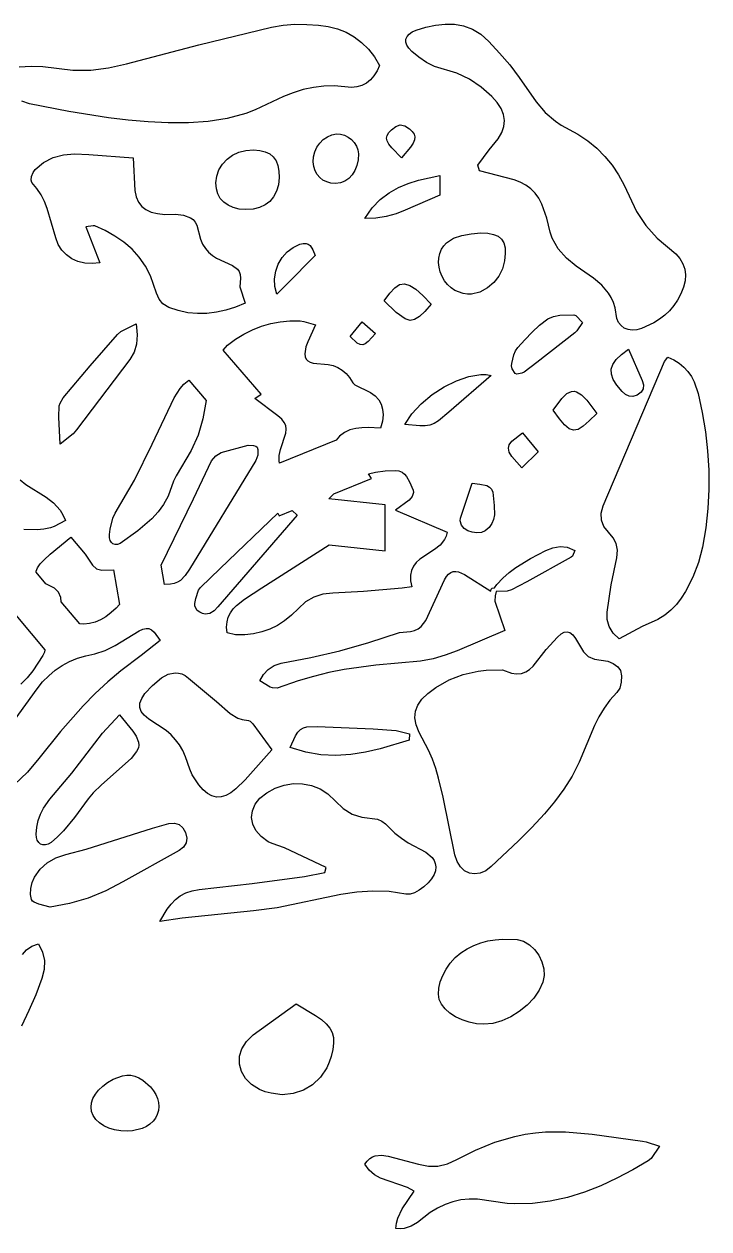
# Model space of a CAD drawing. Header units: centimetres. Extents: x -3.3 to 24.3, y 4.5 to 22.4.
# Drawn here: x 20.98 to 24.3, y 11.96 to 17.8 of the extents above; entities that cross this region are included whole.
import ezdxf

# ---------------------------------------------------------------- set-up
doc = ezdxf.new("R2010")
doc.units = ezdxf.units.CM
doc.layers.add('CUT', color=7, linetype='Continuous')

msp = doc.modelspace()

# ---------------------------------------------------------------- linework, layer by layer
at = {"layer": 'CUT'}
for points in [[(20.961204, 17.588551), (21.0186, 17.591601), (21.075561, 17.590777), (21.220395, 17.572628), (21.307887, 17.572991), (21.3946, 17.583569), (21.481392, 17.602953), (21.832392, 17.695435), (22.184879, 17.781763), (22.240405, 17.791185), (22.29737, 17.795116), (22.354785, 17.794737), (22.411661, 17.791229), (22.459554, 17.784605), (22.50455, 17.772918), (22.546559, 17.756146), (22.585489, 17.734268), (22.621248, 17.707262), (22.653745, 17.675107), (22.682889, 17.637782), (22.708587, 17.595264), (22.696085, 17.568786), (22.681129, 17.545634), (22.663797, 17.526061), (22.644166, 17.51032), (22.622316, 17.498666), (22.598322, 17.491351), (22.572263, 17.48863), (22.490353, 17.496208), (22.438161, 17.495523), (22.38743, 17.489382), (22.337947, 17.478466), (22.289502, 17.463458), (22.241885, 17.445037), (22.104677, 17.380128), (22.060399, 17.362986), (21.969887, 17.337915), (21.876824, 17.323414), (21.781282, 17.317418), (21.683524, 17.317421), (21.586327, 17.321935), (21.489621, 17.330334), (21.393333, 17.341992), (21.201726, 17.372575), (21.010935, 17.408669), (20.974273, 17.421989)], [(20.965765, 15.586177), (20.993234, 15.563945), (21.091721, 15.501977), (21.127788, 15.475049), (21.159579, 15.439482), (21.173096, 15.416874), (21.184614, 15.390202), (21.131208, 15.361007), (21.113085, 15.354545), (21.080338, 15.347753), (21.047702, 15.344065), (20.982978, 15.345325)], [(20.886089, 15.000291), (21.085754, 14.762267), (21.083084, 14.751257), (21.075612, 14.735532), (21.026402, 14.661501), (20.999061, 14.626842), (20.968495, 14.595918)], [(20.749865, 14.164493), (21.047398, 14.573548), (21.074557, 14.607174), (21.103831, 14.63709), (21.135296, 14.663389), (21.169027, 14.686165), (21.205101, 14.70551), (21.243593, 14.721519), (21.284579, 14.734286), (21.328134, 14.743903), (21.378085, 14.759284), (21.426423, 14.783928), (21.542674, 14.854247), (21.560949, 14.862427), (21.576436, 14.866279), (21.590064, 14.865464), (21.60276, 14.859642), (21.615453, 14.848474), (21.644546, 14.808746), (21.552722, 14.735109), (21.453984, 14.660739), (21.390111, 14.60707), (21.329106, 14.550676), (21.270675, 14.491773), (21.160361, 14.367305), (21.05681, 14.235402), (21.001268, 14.169805), (20.938584, 14.109381)], [(20.977563, 13.285196), (20.99677, 13.308557), (21.02239, 13.32564), (21.054159, 13.337115), (21.074089, 13.296794), (21.083535, 13.25603), (21.082466, 13.2138), (21.070854, 13.169082), (21.040744, 13.090452), (21.00796, 13.013625), (20.971886, 12.938937)]]:
    msp.add_lwpolyline(points, dxfattribs=at)
for points in [[(22.974382, 17.589642), (22.935649, 17.610267), (22.898793, 17.636027), (22.864476, 17.663844), (22.849712, 17.678778), (22.840176, 17.693813), (22.835743, 17.708596), (22.836283, 17.722772), (22.841669, 17.735989), (22.851773, 17.747893), (22.866466, 17.758129), (22.88562, 17.766345), (22.93284, 17.780455), (22.979768, 17.790689), (23.026107, 17.795992), (23.071563, 17.79531), (23.115841, 17.787587), (23.158644, 17.77177), (23.199677, 17.746803), (23.238646, 17.711633), (23.289661, 17.655598), (23.338956, 17.5978), (23.385347, 17.537888), (23.466795, 17.418681), (23.510619, 17.36816), (23.560624, 17.325003), (23.588414, 17.306514), (23.670213, 17.262018), (23.717703, 17.230021), (23.76092, 17.194309), (23.800006, 17.154923), (23.8351, 17.111904), (23.866342, 17.065291), (23.893874, 17.015126), (23.95379, 16.88712), (23.999188, 16.819657), (24.053902, 16.758983), (24.143867, 16.682889), (24.164161, 16.659337), (24.17877, 16.634368), (24.187773, 16.607984), (24.191251, 16.580186), (24.189283, 16.550977), (24.181949, 16.520359), (24.16933, 16.488333), (24.153381, 16.458361), (24.134848, 16.431141), (24.113879, 16.406566), (24.090622, 16.384536), (24.065224, 16.364944), (24.037833, 16.347688), (23.977663, 16.319768), (23.954913, 16.313584), (23.933165, 16.312155), (23.91296, 16.315285), (23.89484, 16.322778), (23.879345, 16.334438), (23.867018, 16.350068), (23.858398, 16.369471), (23.849779, 16.420859), (23.842232, 16.446646), (23.831694, 16.470123), (23.818473, 16.491599), (23.785216, 16.52978), (23.744928, 16.563657), (23.66199, 16.621946), (23.613971, 16.661249), (23.574718, 16.706497), (23.558803, 16.731668), (23.545589, 16.758707), (23.535245, 16.787739), (23.518982, 16.855731), (23.495609, 16.923721), (23.480499, 16.951818), (23.462351, 16.976435), (23.441199, 16.997645), (23.417077, 17.01552), (23.390019, 17.030133), (23.36006, 17.041554), (23.192193, 17.085434), (23.184615, 17.111781), (23.239515, 17.185771), (23.283738, 17.239799), (23.300946, 17.269941), (23.310887, 17.299641), (23.313574, 17.328989), (23.309015, 17.358077), (23.29722, 17.386993), (23.2782, 17.415829), (23.251964, 17.444674), (23.199968, 17.490589), (23.14436, 17.528944), (23.083145, 17.558303)], [(22.858375, 17.199235), (22.81495, 17.148411), (22.766799, 17.196341), (22.752535, 17.214491), (22.744343, 17.229994), (22.741875, 17.243771), (22.74478, 17.256745), (22.752706, 17.269838), (22.765305, 17.283971), (22.786478, 17.300374), (22.808168, 17.306988), (22.830447, 17.30335), (22.853386, 17.288995), (22.866917, 17.275913), (22.875686, 17.263144), (22.879455, 17.24989), (22.877985, 17.235352), (22.871037, 17.218733)], [(22.393719, 17.176832), (22.404158, 17.19911), (22.41822, 17.219144), (22.435343, 17.236264), (22.454966, 17.249802), (22.476527, 17.259088), (22.499463, 17.263452), (22.519159, 17.262571), (22.538179, 17.257435), (22.555947, 17.248571), (22.571883, 17.236505), (22.58541, 17.221763), (22.595948, 17.204871), (22.602919, 17.186356), (22.605746, 17.166744), (22.604309, 17.137513), (22.598557, 17.110549), (22.588872, 17.086343), (22.575638, 17.065388), (22.559235, 17.048175), (22.540047, 17.035197), (22.518455, 17.026947), (22.494843, 17.023917), (22.472294, 17.025618), (22.451786, 17.03105), (22.433575, 17.039967), (22.417917, 17.052123), (22.405071, 17.067272), (22.395291, 17.085168), (22.388835, 17.105567), (22.385959, 17.128221), (22.387466, 17.152979)], [(22.153692, 17.176802), (22.175469, 17.16633), (22.192952, 17.151816), (22.206204, 17.133192), (22.215289, 17.110389), (22.220268, 17.08334), (22.221207, 17.051976), (22.21739, 17.016864), (22.208437, 16.985798), (22.194576, 16.958996), (22.176036, 16.936681), (22.153047, 16.919072), (22.125837, 16.906388), (22.094635, 16.898852), (22.05967, 16.896682), (22.027258, 16.899435), (21.998435, 16.906462), (21.973444, 16.917543), (21.95253, 16.932462), (21.935938, 16.951001), (21.92391, 16.972942), (21.916691, 16.998068), (21.914525, 17.026161), (21.918644, 17.059231), (21.929512, 17.08979), (21.946424, 17.117221), (21.968676, 17.140909), (21.995564, 17.160237), (22.026383, 17.174589), (22.06043, 17.183347), (22.097, 17.185895), (22.127557, 17.183301)], [(21.508097, 16.704383), (21.468622, 16.738424), (21.425047, 16.768436), (21.377741, 16.794724), (21.327071, 16.81759), (21.319757, 16.818794), (21.284505, 16.81362), (21.352584, 16.638389), (21.314306, 16.635042), (21.278428, 16.637413), (21.245385, 16.645301), (21.215608, 16.658506), (21.189532, 16.676825), (21.167589, 16.700058), (21.150214, 16.728003), (21.137839, 16.760459), (21.09716, 16.901517), (21.083517, 16.935234), (21.066928, 16.967763), (21.046614, 16.998819), (21.021797, 17.028116), (21.018759, 17.039767), (21.02133, 17.057908), (21.028074, 17.076971), (21.037555, 17.091388), (21.079275, 17.125088), (21.125706, 17.148983), (21.175945, 17.16297), (21.229086, 17.166945), (21.298306, 17.164253), (21.513107, 17.148362), (21.521656, 16.989821), (21.528325, 16.958921), (21.539239, 16.933242), (21.554689, 16.912509), (21.574966, 16.896445), (21.600362, 16.884774), (21.631167, 16.87722), (21.667672, 16.873505), (21.718421, 16.873815), (21.757198, 16.869332), (21.791037, 16.857553), (21.803599, 16.848373), (21.813743, 16.836452), (21.821836, 16.821382), (21.840279, 16.753261), (21.850417, 16.729526), (21.863501, 16.708694), (21.879284, 16.690511), (21.897515, 16.674723), (21.917947, 16.661075), (21.995827, 16.625566), (22.019674, 16.607747), (22.02771, 16.595979), (22.032592, 16.581624), (22.0339, 16.564166), (22.031203, 16.522158), (22.056246, 16.443714), (22.009769, 16.424562), (21.963511, 16.409612), (21.917383, 16.399123), (21.871299, 16.393351), (21.825172, 16.392554), (21.778913, 16.396988), (21.732435, 16.406911), (21.685652, 16.422579), (21.657966, 16.439593), (21.639608, 16.462955), (21.627269, 16.490952), (21.598243, 16.575056), (21.573275, 16.623003), (21.543104, 16.666011)], [(22.671996, 16.904683), (22.711533, 16.945678), (22.754174, 16.978176), (22.799514, 17.003592), (22.847149, 17.023341), (22.896676, 17.038838), (22.999788, 17.062736), (22.999788, 16.966613), (22.832643, 16.893298), (22.787932, 16.876705), (22.7407, 16.863642), (22.69027, 16.855526), (22.635967, 16.853775)], [(23.073371, 16.50511), (23.054563, 16.517572), (23.037755, 16.533407), (23.023238, 16.551946), (23.011299, 16.572518), (23.002227, 16.594453), (22.99631, 16.617082), (22.993838, 16.639734), (22.995099, 16.661739), (23.000304, 16.684428), (23.008489, 16.704206), (23.019422, 16.721251), (23.032874, 16.735744), (23.066407, 16.757796), (23.107238, 16.771803), (23.152638, 16.778869), (23.198652, 16.783361), (23.233122, 16.781905), (23.26133, 16.776688), (23.283543, 16.767396), (23.300023, 16.753716), (23.311035, 16.735333), (23.316842, 16.711934), (23.31771, 16.683204), (23.313903, 16.64883), (23.303572, 16.6093), (23.286275, 16.574202), (23.262214, 16.543491), (23.231591, 16.517122), (23.193522, 16.496139), (23.154197, 16.486863), (23.134187, 16.486747), (23.114013, 16.489714)], [(22.395989, 16.674471), (22.256185, 16.532952), (22.210046, 16.486246), (22.200589, 16.523837), (22.198998, 16.561483), (22.204695, 16.598123), (22.217102, 16.632698), (22.235642, 16.664146), (22.259737, 16.691408), (22.28881, 16.713423), (22.322282, 16.729132), (22.338466, 16.733037), (22.351629, 16.732814), (22.362285, 16.728994), (22.370949, 16.722106), (22.384362, 16.701246)], [(22.832359, 16.36684), (22.789206, 16.398197), (22.730018, 16.454905), (22.757326, 16.492103), (22.781768, 16.518259), (22.804963, 16.533274), (22.828531, 16.537047), (22.854092, 16.52948), (22.883263, 16.510472), (22.917665, 16.479925), (22.958918, 16.437738), (22.927396, 16.402617), (22.901253, 16.37779), (22.878215, 16.363433), (22.856008, 16.359724)], [(22.562956, 16.082257), (22.577925, 16.057008), (22.587496, 16.046622), (22.663993, 16.010657), (22.68683, 15.993935), (22.704229, 15.97511), (22.716296, 15.953812), (22.723138, 15.929669), (22.72486, 15.90231), (22.721569, 15.871364), (22.713371, 15.83646), (22.652252, 15.840253), (22.62193, 15.839604), (22.592409, 15.835985), (22.564171, 15.828441), (22.537698, 15.816016), (22.513472, 15.797754), (22.497803, 15.779493), (22.223146, 15.667178), (22.220662, 15.678694), (22.221889, 15.705358), (22.228313, 15.734356), (22.25339, 15.812513), (22.2555, 15.832219), (22.253126, 15.849396), (22.245913, 15.865173), (22.233503, 15.880678), (22.21554, 15.89704), (22.103325, 15.981453), (22.133343, 16.00161), (21.949727, 16.214683), (21.970641, 16.239461), (22.009976, 16.268099), (22.050587, 16.293048), (22.092502, 16.314171), (22.135751, 16.331329), (22.180361, 16.344383), (22.226362, 16.353196), (22.273781, 16.357629), (22.322648, 16.357543), (22.340619, 16.355022), (22.397886, 16.337678), (22.360493, 16.256479), (22.351086, 16.230948), (22.345052, 16.196966), (22.346731, 16.183345), (22.351599, 16.172044), (22.359699, 16.163118), (22.371077, 16.156623), (22.385774, 16.152613), (22.458258, 16.146541), (22.48293, 16.140552), (22.50581, 16.131547), (22.526824, 16.119108), (22.545897, 16.102818)], [(22.565397, 16.281477), (22.623325, 16.353466), (22.688192, 16.296864), (22.652507, 16.256563), (22.638779, 16.245872), (22.626265, 16.241302), (22.613817, 16.242716), (22.600288, 16.249975)], [(23.359097, 16.19271), (23.367479, 16.211939), (23.378813, 16.228375), (23.412491, 16.265859), (23.447322, 16.302488), (23.484089, 16.336616), (23.523573, 16.366596), (23.551041, 16.378728), (23.582902, 16.384371), (23.649949, 16.386919), (23.659699, 16.383367), (23.692519, 16.349569), (23.663892, 16.308964), (23.654069, 16.299234), (23.470656, 16.156056), (23.408768, 16.109316), (23.398187, 16.103885), (23.373019, 16.099791), (23.365003, 16.102609), (23.351676, 16.125396), (23.348591, 16.138878), (23.348794, 16.151485)], [(21.154863, 15.944896), (21.15952, 15.958825), (21.174617, 15.983709), (21.30439, 16.138601), (21.436925, 16.291073), (21.454413, 16.305834), (21.527368, 16.343436), (21.532984, 16.290372), (21.530239, 16.24519), (21.51863, 16.205904), (21.497655, 16.170526), (21.238331, 15.82841), (21.22196, 15.810557), (21.160257, 15.759549), (21.153538, 15.890646)], [(24.254154, 15.186546), (24.22675, 15.115562), (24.191654, 15.045191), (24.170863, 15.012916), (24.14743, 14.982997), (24.120992, 14.955748), (24.091189, 14.931479), (24.057661, 14.910505), (23.981764, 14.876286), (23.87054, 14.816501), (23.841413, 14.844293), (23.822053, 14.875368), (23.812278, 14.909056), (23.811905, 14.944684), (23.830474, 15.077982), (23.858118, 15.209426), (23.862335, 15.246424), (23.855596, 15.277695), (23.840418, 15.304881), (23.796106, 15.359901), (23.783903, 15.391541), (23.782793, 15.424998), (23.792852, 15.460723), (24.090149, 16.160992), (24.105207, 16.181955), (24.134955, 16.168118), (24.161119, 16.151683), (24.183876, 16.13278), (24.203401, 16.11154), (24.219871, 16.088097), (24.233463, 16.06258), (24.252716, 16.005852), (24.272553, 15.91312), (24.2879, 15.820212), (24.29855, 15.727138), (24.304297, 15.633912), (24.304933, 15.540544), (24.300253, 15.447046), (24.29005, 15.353429), (24.274116, 15.259705)], [(23.838924, 16.146433), (23.855397, 16.169983), (23.880786, 16.194145), (23.915267, 16.219559), (23.98156, 16.068216), (23.987151, 16.047232), (23.98555, 16.028107), (23.975879, 16.011443), (23.957255, 15.997842), (23.936357, 15.99087), (23.917792, 15.992064), (23.900671, 16.000552), (23.884101, 16.01546), (23.858649, 16.045553), (23.841228, 16.073056), (23.832015, 16.09861), (23.831189, 16.122856)], [(21.604414, 15.398196), (21.536367, 15.339933), (21.449712, 15.277863), (21.436935, 15.273535), (21.425477, 15.273028), (21.415643, 15.276149), (21.407739, 15.282708), (21.40207, 15.292513), (21.398942, 15.305373), (21.398659, 15.321096), (21.401828, 15.347802), (21.415574, 15.40049), (21.426113, 15.425124), (21.519205, 15.585959), (21.605486, 15.759653), (21.712861, 15.984731), (21.741832, 16.030327), (21.759777, 16.050317), (21.783404, 16.069237), (21.867125, 15.971332), (21.851764, 15.881745), (21.828072, 15.803522), (21.795411, 15.728524), (21.722047, 15.606368), (21.708577, 15.58013), (21.682496, 15.507571), (21.660807, 15.467155), (21.634495, 15.430953)], [(23.043997, 15.914042), (22.993237, 15.872683), (22.97257, 15.860138), (22.952177, 15.852243), (22.929907, 15.848418), (22.903609, 15.848083), (22.830327, 15.855559), (22.865114, 15.907089), (22.910349, 15.9557), (22.963321, 15.999734), (23.021317, 16.037535), (23.081628, 16.067447), (23.141541, 16.087811), (23.198346, 16.096972), (23.224735, 16.096833), (23.249331, 16.093272)], [(23.616225, 16.004478), (23.639432, 16.015128), (23.65096, 16.015816), (23.662636, 16.013398), (23.687032, 15.999198), (23.713816, 15.97244), (23.761087, 15.908559), (23.724613, 15.872182), (23.694997, 15.846464), (23.670257, 15.831553), (23.648412, 15.827596), (23.62748, 15.834742), (23.605479, 15.853138), (23.580428, 15.882932), (23.550343, 15.924272), (23.591818, 15.981536)], [(23.477134, 15.722511), (23.397934, 15.645133), (23.348622, 15.700667), (23.336422, 15.721482), (23.332572, 15.739624), (23.337106, 15.756567), (23.350058, 15.773783), (23.401352, 15.814923)], [(22.096322, 15.753849), (22.107753, 15.750527), (22.114377, 15.745149), (22.118125, 15.73336), (22.117638, 15.706065), (22.108731, 15.67986), (21.786977, 15.153028), (21.766259, 15.12267), (21.742155, 15.099128), (21.728111, 15.090553), (21.712353, 15.08445), (21.694592, 15.081074), (21.664841, 15.080149), (21.648579, 15.173352), (21.806717, 15.494979), (21.893962, 15.678507), (21.914084, 15.702604), (21.939849, 15.719657), (22.070817, 15.754237)], [(22.818361, 15.061655), (22.629521, 15.04612), (22.48195, 15.038), (22.432925, 15.032314), (22.388742, 15.018137), (22.348604, 14.9946), (22.280837, 14.929987), (22.247941, 14.903336), (22.213062, 14.880957), (22.176236, 14.862927), (22.137498, 14.849322), (22.096884, 14.840219), (22.05443, 14.835696), (22.010171, 14.835829), (21.969514, 14.844737), (21.96658, 14.87297), (21.968498, 14.898462), (21.974749, 14.921469), (21.984813, 14.942243), (21.99817, 14.961039), (22.014301, 14.978112), (22.052804, 15.008102), (22.137455, 15.063823), (22.463977, 15.271962), (22.735484, 15.242232), (22.735484, 15.466145), (22.462181, 15.494486), (22.486893, 15.519541), (22.668938, 15.592771), (22.655133, 15.61593), (22.689076, 15.62437), (22.735082, 15.630553), (22.78328, 15.632016), (22.801933, 15.629617), (22.817034, 15.623615), (22.829189, 15.614678), (22.839004, 15.603477), (22.854042, 15.576956), (22.87165, 15.537128), (22.872778, 15.525762), (22.866347, 15.505535), (22.851473, 15.488243), (22.786107, 15.440354), (23.035636, 15.333464), (23.030824, 15.313726), (23.023203, 15.296806), (23.001355, 15.269721), (22.973734, 15.248804), (22.902872, 15.201995), (22.885925, 15.185736), (22.87228, 15.167614), (22.862613, 15.147195), (22.857598, 15.124049), (22.857908, 15.097741), (22.86422, 15.06784)], [(23.117737, 15.350109), (23.10467, 15.366455), (23.099571, 15.387971), (23.10088, 15.400648), (23.156722, 15.571008), (23.194578, 15.566095), (23.227502, 15.55866), (23.240751, 15.551841), (23.251131, 15.541803), (23.258097, 15.527685), (23.264411, 15.462754), (23.264793, 15.416801), (23.261031, 15.394904), (23.25311, 15.37432), (23.239889, 15.355492), (23.220226, 15.338865), (23.202027, 15.331824), (23.179735, 15.330052), (23.156628, 15.332718), (23.135986, 15.338993)], [(21.829848, 15.051385), (21.839927, 15.064763), (21.935306, 15.157323), (22.215161, 15.42464), (22.222007, 15.412988), (22.284935, 15.438301), (22.309321, 15.414885), (21.924756, 14.970872), (21.906434, 14.952479), (21.885772, 14.939388), (21.862535, 14.935444), (21.849877, 14.938105), (21.836488, 14.944495), (21.824528, 14.95386), (21.817018, 14.964184), (21.813209, 14.975278), (21.812351, 14.986957), (21.816498, 15.011318)], [(21.132062, 15.060951), (21.09083, 15.082351), (21.043426, 15.138443), (21.043581, 15.143281), (21.050268, 15.160248), (21.063086, 15.178836), (21.081979, 15.199235), (21.111039, 15.226007), (21.210701, 15.30905), (21.280852, 15.226785), (21.315549, 15.172898), (21.336194, 15.156119), (21.361178, 15.148237), (21.417882, 15.150075), (21.446963, 14.982348), (21.431722, 14.964861), (21.407572, 14.942937), (21.380635, 14.922802), (21.35476, 14.907407), (21.328489, 14.896396), (21.301865, 14.889715), (21.274928, 14.887312), (21.254504, 14.888677), (21.164128, 14.995617), (21.162036, 15.017174), (21.151221, 15.04158)], [(22.212195, 14.577331), (22.1894, 14.578167), (22.177386, 14.582396), (22.127224, 14.612058), (22.145798, 14.642521), (22.168544, 14.667668), (22.196663, 14.686369), (22.231357, 14.697493), (22.374435, 14.725426), (22.516239, 14.758216), (22.656366, 14.797444), (22.80431, 14.847482), (22.858616, 14.851037), (22.878237, 14.856068), (22.895189, 14.864274), (22.909791, 14.875364), (22.93321, 14.905036), (23.023227, 15.101968), (23.03204, 15.118318), (23.042009, 15.130264), (23.053022, 15.138135), (23.064967, 15.142262), (23.07773, 15.142976), (23.0912, 15.140607), (23.119806, 15.127945), (23.247476, 15.047122), (23.249664, 15.056155), (23.254021, 15.061808), (23.265809, 15.063064), (23.277363, 15.07898), (23.305627, 15.109838), (23.336459, 15.137294), (23.369443, 15.161916), (23.440212, 15.204927), (23.514619, 15.243412), (23.548832, 15.257557), (23.582971, 15.263853), (23.618012, 15.260197), (23.654933, 15.244488), (23.643101, 15.217023), (23.637321, 15.211281), (23.421559, 15.091591), (23.348396, 15.054162), (23.326459, 15.047377), (23.274232, 15.045152), (23.269156, 15.024141), (23.267249, 14.999306), (23.315601, 14.855786), (23.084874, 14.758084), (23.026822, 14.737028), (22.96752, 14.719661), (22.906417, 14.707155), (22.689338, 14.689143), (22.537155, 14.667621), (22.461815, 14.652418), (22.387089, 14.633882), (22.313061, 14.611734)], [(23.603738, 14.848534), (23.617892, 14.850672), (23.631313, 14.84616), (23.644675, 14.834947), (23.658653, 14.816981), (23.696139, 14.752853), (23.720018, 14.730402), (23.750659, 14.716873), (23.814409, 14.707152), (23.840766, 14.69632), (23.863068, 14.681059), (23.876282, 14.663276), (23.881455, 14.636815), (23.880007, 14.606434), (23.872316, 14.577664), (23.858759, 14.556039), (23.825262, 14.518946), (23.796578, 14.479625), (23.771813, 14.438447), (23.750073, 14.395787), (23.675496, 14.217784), (23.641964, 14.151024), (23.601237, 14.087132), (23.555535, 14.026082), (23.507074, 13.967853), (23.445769, 13.901033), (23.381324, 13.836911), (23.248879, 13.711945), (23.222579, 13.691839), (23.19565, 13.680072), (23.169028, 13.676364), (23.143651, 13.680435), (23.120459, 13.692006), (23.100389, 13.710796), (23.08438, 13.736525), (23.073369, 13.768914), (23.015888, 14.048275), (22.994669, 14.140871), (22.981413, 14.186803), (22.964812, 14.232054), (22.945161, 14.276087), (22.900488, 14.361205), (22.886095, 14.399401), (22.879874, 14.433835), (22.88212, 14.46539), (22.893125, 14.494945), (22.913186, 14.523383), (22.942596, 14.551585), (22.981649, 14.580431), (23.045849, 14.617243), (23.113902, 14.64373), (23.186802, 14.659801), (23.225382, 14.663902), (23.303749, 14.665292), (23.34727, 14.649953), (23.37282, 14.646029), (23.395785, 14.648272), (23.416549, 14.655902), (23.435494, 14.668142), (23.453003, 14.684214), (23.51655, 14.764574), (23.570535, 14.824513), (23.588177, 14.839797)], [(21.767779, 14.244013), (21.754352, 14.274107), (21.738117, 14.301709), (21.719186, 14.326976), (21.697668, 14.350065), (21.673674, 14.371134), (21.588696, 14.426682), (21.566502, 14.44535), (21.552061, 14.464254), (21.545315, 14.483809), (21.546205, 14.50443), (21.554676, 14.526529), (21.570667, 14.550523), (21.607547, 14.590253), (21.650719, 14.627212), (21.683468, 14.644979), (21.716493, 14.651631), (21.733026, 14.650352), (21.749529, 14.645767), (21.765968, 14.637703), (21.782311, 14.625983), (21.918153, 14.512253), (21.983604, 14.454379), (22.020506, 14.431927), (22.041679, 14.425013), (22.072775, 14.420264), (22.080355, 14.416122), (22.09308, 14.40422), (22.186361, 14.278283), (22.056469, 14.133107), (22.01174, 14.089025), (21.987283, 14.069491), (21.963435, 14.056349), (21.940182, 14.049526), (21.917512, 14.048949), (21.895413, 14.054543), (21.873872, 14.066235), (21.852877, 14.083953), (21.832415, 14.107621), (21.800251, 14.15715), (21.787572, 14.183841)], [(21.295385, 14.040709), (21.22941, 13.949527), (21.175282, 13.886028), (21.14646, 13.856132), (21.115482, 13.829035), (21.101952, 13.820808), (21.088639, 13.81701), (21.076081, 13.817329), (21.064812, 13.821452), (21.055369, 13.829068), (21.048287, 13.839864), (21.044103, 13.853528), (21.043351, 13.869747), (21.046831, 13.902334), (21.053449, 13.935093), (21.063775, 13.96642), (21.078381, 13.994709), (21.110073, 14.039071), (21.215695, 14.165454), (21.364947, 14.358886), (21.446668, 14.447191), (21.51179, 14.368108), (21.528091, 14.344893), (21.539924, 14.315909), (21.541737, 14.300519), (21.539407, 14.287216), (21.53004, 14.269117), (21.50375, 14.236129), (21.360667, 14.108156), (21.319612, 14.068826)], [(22.676899, 14.379031), (22.788861, 14.371464), (22.85259, 14.355137), (22.851518, 14.325129), (22.710779, 14.282302), (22.639929, 14.266093), (22.568573, 14.255107), (22.496573, 14.250657), (22.423788, 14.254059), (22.350078, 14.266627), (22.275306, 14.289676), (22.300593, 14.345832), (22.312143, 14.363966), (22.3245, 14.376639), (22.338815, 14.384729), (22.356241, 14.389113), (22.405032, 14.390273)], [(22.245603, 14.107084), (22.290121, 14.114239), (22.334661, 14.113704), (22.378171, 14.105351), (22.419601, 14.089055), (22.4579, 14.064688), (22.532015, 13.993489), (22.575002, 13.966779), (22.62184, 13.950962), (22.698544, 13.941533), (22.718948, 13.932727), (22.736918, 13.918889), (22.782512, 13.873205), (22.813865, 13.849076), (22.847567, 13.82777), (22.932631, 13.781421), (22.963903, 13.75556), (22.973141, 13.741927), (22.978503, 13.72708), (22.98028, 13.710461), (22.978762, 13.691514), (22.972668, 13.673212), (22.96043, 13.653126), (22.943437, 13.632735), (22.923081, 13.613515), (22.900751, 13.596945), (22.877837, 13.584502), (22.855732, 13.577664), (22.835823, 13.577907), (22.755239, 13.59092), (22.675947, 13.593502), (22.597671, 13.587841), (22.520135, 13.576123), (22.211867, 13.512429), (22.096986, 13.496972), (21.750521, 13.462282), (21.642747, 13.446315), (21.677875, 13.504984), (21.69701, 13.530113), (21.718044, 13.552008), (21.741618, 13.570344), (21.76837, 13.584797), (21.798942, 13.595043), (21.833971, 13.600759), (22.0897, 13.62992), (22.34494, 13.664351), (22.443527, 13.682576), (22.449197, 13.707795), (22.247021, 13.80212), (22.187351, 13.823293), (22.16862, 13.832251), (22.133907, 13.857462), (22.108807, 13.886222), (22.093334, 13.917402), (22.087501, 13.949878), (22.091321, 13.982523), (22.104808, 14.014209), (22.127974, 14.043812), (22.160832, 14.070203), (22.202156, 14.092363)], [(21.607625, 13.898197), (21.686602, 13.920676), (21.713224, 13.92246), (21.735881, 13.91549), (21.754098, 13.900083), (21.767402, 13.876558), (21.773403, 13.850192), (21.770003, 13.826837), (21.757501, 13.80681), (21.736192, 13.790429), (21.463513, 13.637743), (21.381136, 13.593875), (21.295368, 13.559207), (21.205402, 13.533284), (21.110432, 13.515651), (21.056084, 13.530247), (21.032723, 13.538975), (21.024581, 13.544668), (21.019784, 13.551615), (21.015046, 13.57708), (21.017067, 13.605645), (21.024341, 13.634434), (21.035361, 13.660569), (21.062186, 13.700144), (21.096481, 13.730916), (21.138017, 13.753848), (21.186565, 13.769902), (21.286032, 13.796944)], [(23.199008, 13.342379), (23.233135, 13.351479), (23.267964, 13.357348), (23.303369, 13.360212), (23.375404, 13.357831), (23.406325, 13.349815), (23.434605, 13.333348), (23.459369, 13.310119), (23.479741, 13.281818), (23.494845, 13.250133), (23.503806, 13.216753), (23.505747, 13.183368), (23.499792, 13.151666), (23.481781, 13.112133), (23.455738, 13.074504), (23.423139, 13.039829), (23.38546, 13.009162), (23.344177, 12.983554), (23.300765, 12.964057), (23.256701, 12.951722), (23.21346, 12.947602), (23.17745, 12.950385), (23.142034, 12.95779), (23.108204, 12.969263), (23.076949, 12.984252), (23.04926, 13.002203), (23.026127, 13.022562), (23.00854, 13.044776), (22.99749, 13.068291), (22.993235, 13.09392), (22.994911, 13.122528), (23.002028, 13.152983), (23.014097, 13.184156), (23.030629, 13.214917), (23.051132, 13.244136), (23.075119, 13.270684), (23.102099, 13.293429), (23.133364, 13.31358), (23.165709, 13.329822)], [(22.338757, 12.627905), (22.289382, 12.611557), (22.236592, 12.606319), (22.181808, 12.612842), (22.154111, 12.620717), (22.126447, 12.631778), (22.087444, 12.655325), (22.058036, 12.68472), (22.038435, 12.718387), (22.028856, 12.75475), (22.029511, 12.792234), (22.040614, 12.829265), (22.062379, 12.864266), (22.095019, 12.895663), (22.303324, 13.046149), (22.397754, 12.990406), (22.426562, 12.97047), (22.449363, 12.950356), (22.466402, 12.929446), (22.477925, 12.907123), (22.484175, 12.882769), (22.485399, 12.855769), (22.481841, 12.825505), (22.473747, 12.791358), (22.464205, 12.763202), (22.452213, 12.73709), (22.421591, 12.691324), (22.3833, 12.654711)], [(21.461795, 12.698035), (21.482632, 12.701099), (21.50267, 12.700509), (21.522155, 12.696236), (21.541334, 12.688249), (21.560453, 12.676518), (21.597244, 12.643593), (21.611675, 12.625398), (21.622984, 12.606624), (21.631106, 12.587469), (21.635973, 12.568128), (21.637518, 12.5488), (21.635677, 12.52968), (21.630381, 12.510966), (21.62156, 12.49307), (21.609634, 12.477155), (21.594813, 12.463338), (21.57731, 12.451737), (21.557335, 12.44247), (21.510815, 12.431407), (21.484692, 12.429846), (21.4529, 12.431434), (21.42313, 12.436463), (21.395832, 12.444688), (21.371452, 12.455861), (21.350439, 12.469735), (21.33324, 12.486063), (21.320304, 12.504598), (21.312077, 12.525093), (21.30925, 12.545777), (21.311481, 12.566887), (21.318514, 12.588039), (21.330093, 12.608852), (21.345962, 12.628944), (21.365863, 12.647932), (21.389541, 12.665435), (21.41674, 12.68107)], [(22.944628, 12.260175), (22.991242, 12.260296), (23.036985, 12.270653), (23.082606, 12.291382), (23.173022, 12.337878), (23.266675, 12.375867), (23.363634, 12.404111), (23.413375, 12.414191), (23.463969, 12.42137), (23.512208, 12.425481), (23.609412, 12.426403), (23.739375, 12.414695), (23.983577, 12.381375), (24.001508, 12.377662), (24.066129, 12.357043), (24.025184, 12.297599), (24.010891, 12.285343), (23.93538, 12.241547), (23.858749, 12.201045), (23.780734, 12.16473), (23.701069, 12.133501), (23.619492, 12.108251), (23.535738, 12.089879), (23.449543, 12.079278), (23.360643, 12.077346), (23.32699, 12.079154), (23.183612, 12.099177), (23.142076, 12.100147), (23.101961, 12.096209), (23.063194, 12.087537), (23.025702, 12.074303), (22.989413, 12.056682), (22.954251, 12.034848), (22.892155, 11.986875), (22.861993, 11.968521), (22.82778, 11.957388), (22.808566, 11.955616), (22.787634, 11.956953), (22.789936, 11.983661), (22.796258, 12.008351), (22.817894, 12.05339), (22.875621, 12.138094), (22.844074, 12.155706), (22.713069, 12.202264), (22.684016, 12.218077), (22.658404, 12.239618), (22.637213, 12.268917), (22.648271, 12.284611), (22.660382, 12.296495), (22.673441, 12.304937), (22.687343, 12.310306), (22.71726, 12.313295), (22.749294, 12.30841), (22.896394, 12.270155)]]:
    msp.add_lwpolyline(points, close=True, dxfattribs=at)

doc.saveas('drawing.dxf')
